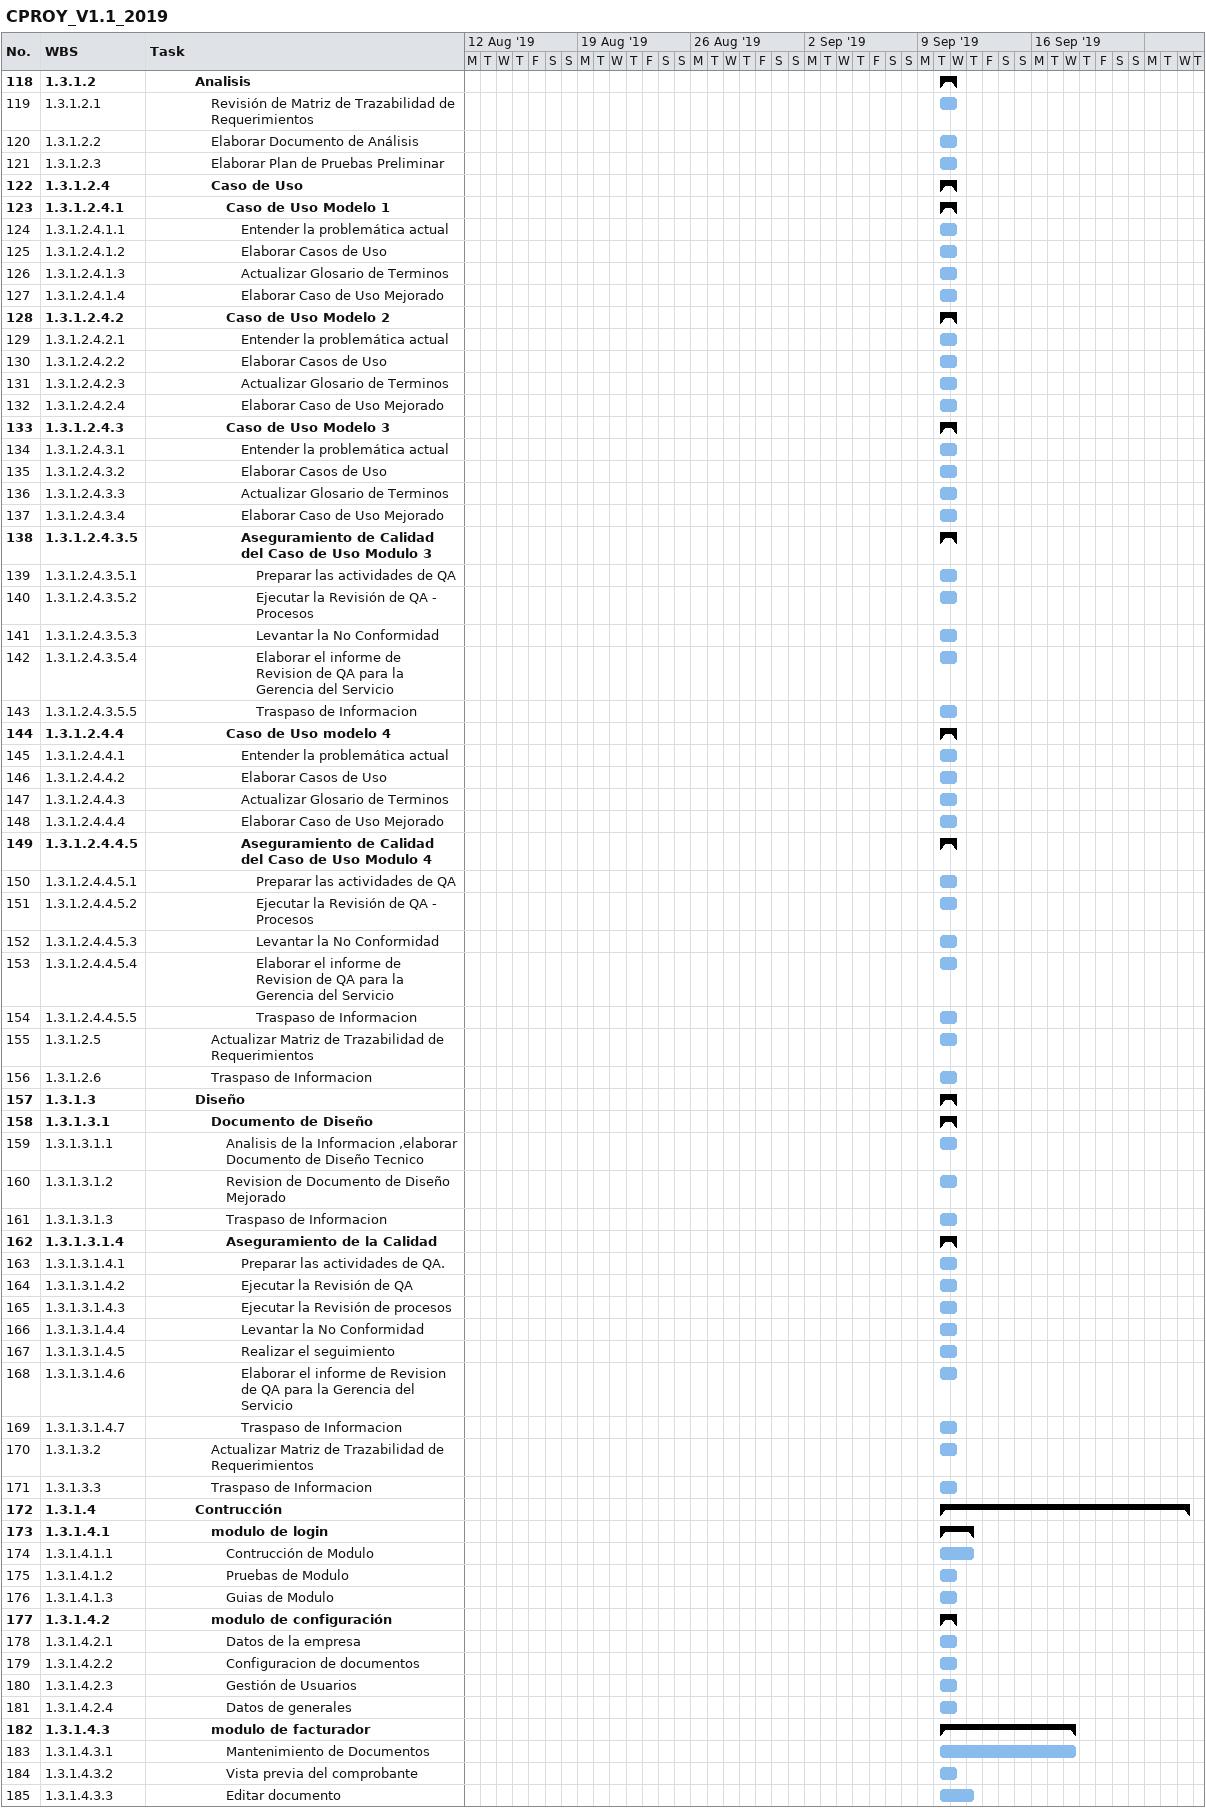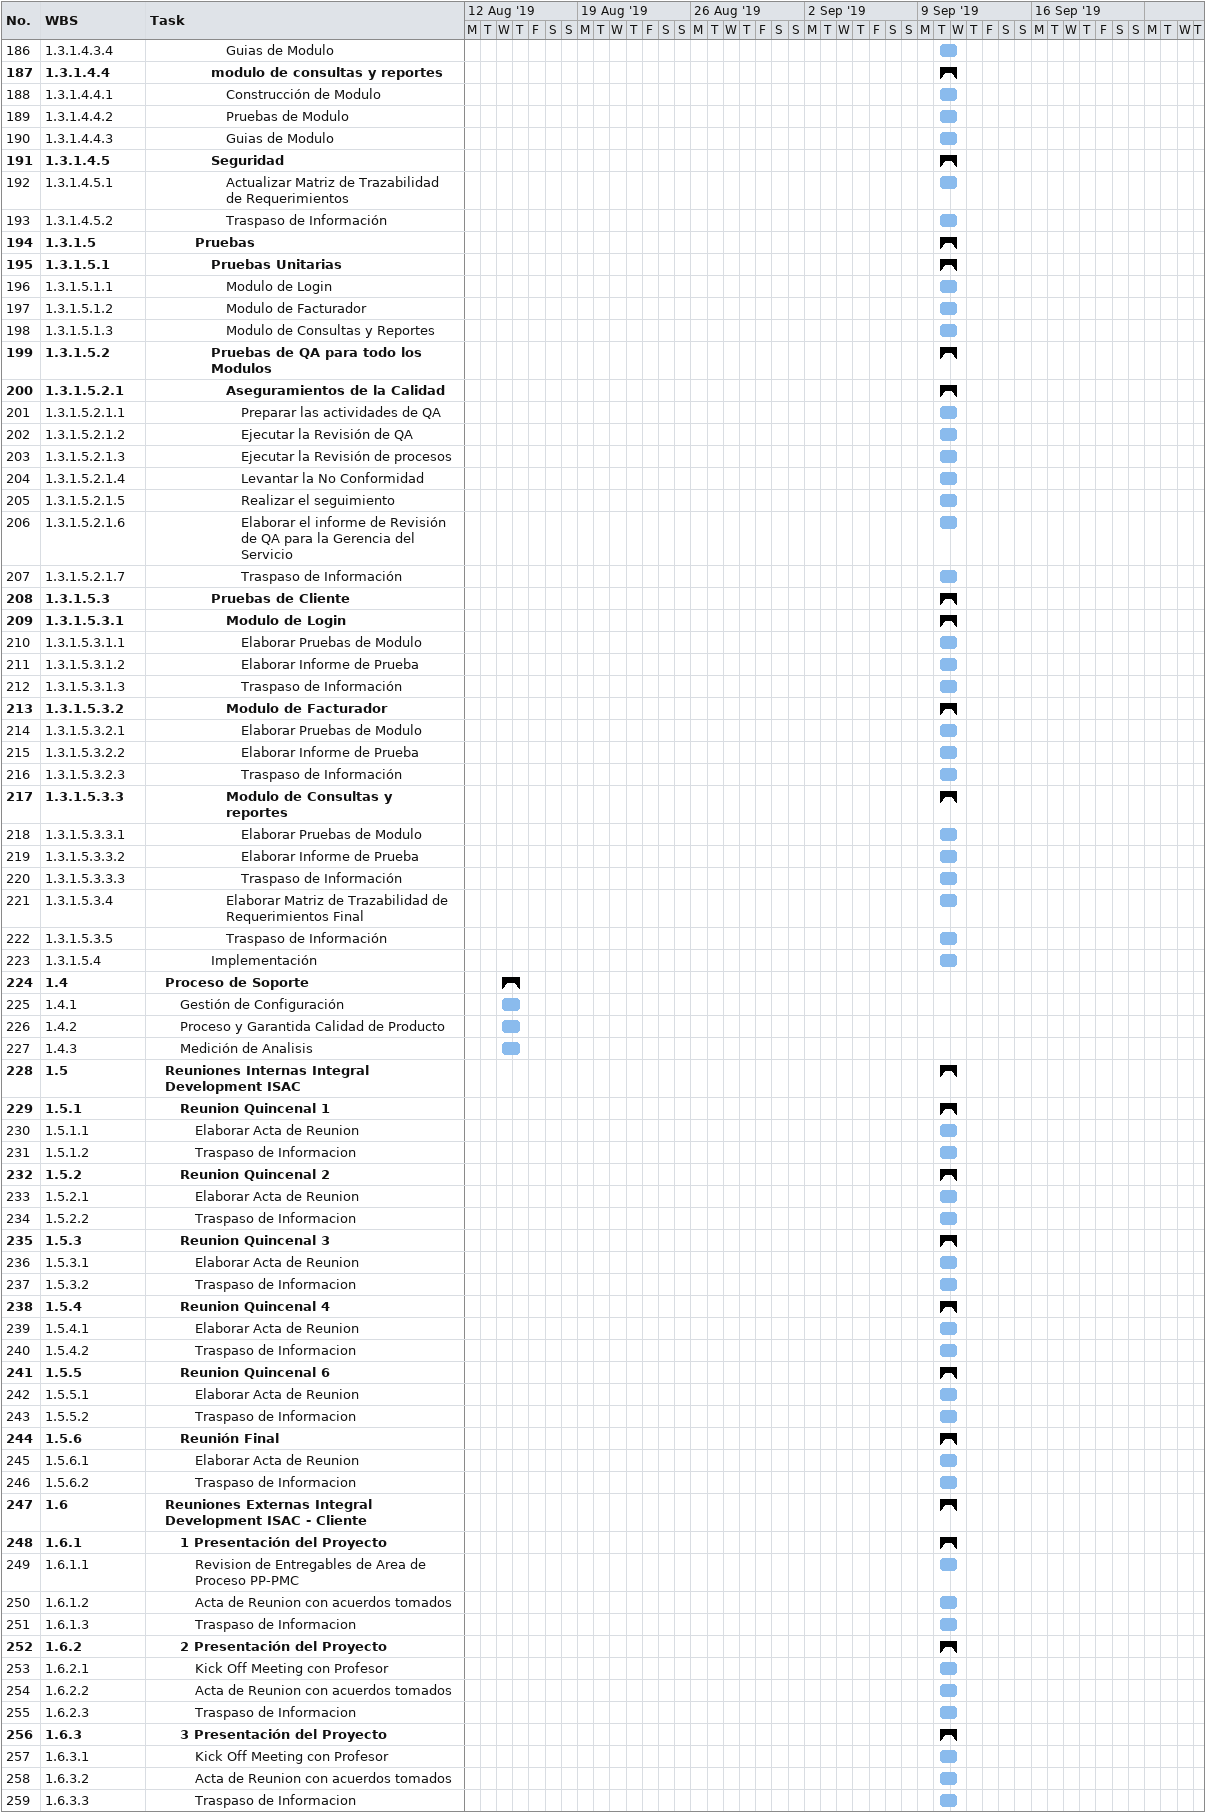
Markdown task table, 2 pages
CPROY_V1.1_2019

| ID | WBS | Task | Start | Finish |
|---|---|---|---|---|
| 118 | 1.3.1.2 | **Analisis** | 2019-09-10 | 2019-09-11 |
| 119 | 1.3.1.2.1 | Revisión de Matriz de Trazabilidad de Requerimientos | 2019-09-10 | 2019-09-11 |
| 120 | 1.3.1.2.2 | Elaborar Documento de Análisis | 2019-09-10 | 2019-09-11 |
| 121 | 1.3.1.2.3 | Elaborar Plan de Pruebas Preliminar | 2019-09-10 | 2019-09-11 |
| 122 | 1.3.1.2.4 | **Caso de Uso** | 2019-09-10 | 2019-09-11 |
| 123 | 1.3.1.2.4.1 | **Caso de Uso Modelo 1** | 2019-09-10 | 2019-09-11 |
| 124 | 1.3.1.2.4.1.1 | Entender la problemática actual | 2019-09-10 | 2019-09-11 |
| 125 | 1.3.1.2.4.1.2 | Elaborar Casos de Uso | 2019-09-10 | 2019-09-11 |
| 126 | 1.3.1.2.4.1.3 | Actualizar Glosario de Terminos | 2019-09-10 | 2019-09-11 |
| 127 | 1.3.1.2.4.1.4 | Elaborar Caso de Uso Mejorado | 2019-09-10 | 2019-09-11 |
| 128 | 1.3.1.2.4.2 | **Caso de Uso Modelo 2** | 2019-09-10 | 2019-09-11 |
| 129 | 1.3.1.2.4.2.1 | Entender la problemática actual | 2019-09-10 | 2019-09-11 |
| 130 | 1.3.1.2.4.2.2 | Elaborar Casos de Uso | 2019-09-10 | 2019-09-11 |
| 131 | 1.3.1.2.4.2.3 | Actualizar Glosario de Terminos | 2019-09-10 | 2019-09-11 |
| 132 | 1.3.1.2.4.2.4 | Elaborar Caso de Uso Mejorado | 2019-09-10 | 2019-09-11 |
| 133 | 1.3.1.2.4.3 | **Caso de Uso Modelo 3** | 2019-09-10 | 2019-09-11 |
| 134 | 1.3.1.2.4.3.1 | Entender la problemática actual | 2019-09-10 | 2019-09-11 |
| 135 | 1.3.1.2.4.3.2 | Elaborar Casos de Uso | 2019-09-10 | 2019-09-11 |
| 136 | 1.3.1.2.4.3.3 | Actualizar Glosario de Terminos | 2019-09-10 | 2019-09-11 |
| 137 | 1.3.1.2.4.3.4 | Elaborar Caso de Uso Mejorado | 2019-09-10 | 2019-09-11 |
| 138 | 1.3.1.2.4.3.5 | **Aseguramiento de Calidad del Caso de Uso Modulo 3** | 2019-09-10 | 2019-09-11 |
| 139 | 1.3.1.2.4.3.5.1 | Preparar las actividades de QA | 2019-09-10 | 2019-09-11 |
| 140 | 1.3.1.2.4.3.5.2 | Ejecutar la Revisión de QA - Procesos | 2019-09-10 | 2019-09-11 |
| 141 | 1.3.1.2.4.3.5.3 | Levantar la No Conformidad | 2019-09-10 | 2019-09-11 |
| 142 | 1.3.1.2.4.3.5.4 | Elaborar el informe de Revision de QA para la Gerencia del Servicio | 2019-09-10 | 2019-09-11 |
| 143 | 1.3.1.2.4.3.5.5 | Traspaso de Informacion | 2019-09-10 | 2019-09-11 |
| 144 | 1.3.1.2.4.4 | **Caso de Uso modelo 4** | 2019-09-10 | 2019-09-11 |
| 145 | 1.3.1.2.4.4.1 | Entender la problemática actual | 2019-09-10 | 2019-09-11 |
| 146 | 1.3.1.2.4.4.2 | Elaborar Casos de Uso | 2019-09-10 | 2019-09-11 |
| 147 | 1.3.1.2.4.4.3 | Actualizar Glosario de Terminos | 2019-09-10 | 2019-09-11 |
| 148 | 1.3.1.2.4.4.4 | Elaborar Caso de Uso Mejorado | 2019-09-10 | 2019-09-11 |
| 149 | 1.3.1.2.4.4.5 | **Aseguramiento de Calidad del Caso de Uso Modulo 4** | 2019-09-10 | 2019-09-11 |
| 150 | 1.3.1.2.4.4.5.1 | Preparar las actividades de QA | 2019-09-10 | 2019-09-11 |
| 151 | 1.3.1.2.4.4.5.2 | Ejecutar la Revisión de QA - Procesos | 2019-09-10 | 2019-09-11 |
| 152 | 1.3.1.2.4.4.5.3 | Levantar la No Conformidad | 2019-09-10 | 2019-09-11 |
| 153 | 1.3.1.2.4.4.5.4 | Elaborar el informe de Revision de QA para la Gerencia del Servicio | 2019-09-10 | 2019-09-11 |
| 154 | 1.3.1.2.4.4.5.5 | Traspaso de Informacion | 2019-09-10 | 2019-09-11 |
| 155 | 1.3.1.2.5 | Actualizar Matriz de Trazabilidad de Requerimientos | 2019-09-10 | 2019-09-11 |
| 156 | 1.3.1.2.6 | Traspaso de Informacion | 2019-09-10 | 2019-09-11 |
| 157 | 1.3.1.3 | **Diseño** | 2019-09-10 | 2019-09-11 |
| 158 | 1.3.1.3.1 | **Documento de Diseño** | 2019-09-10 | 2019-09-11 |
| 159 | 1.3.1.3.1.1 | Analisis de la Informacion ,elaborar Documento de Diseño Tecnico | 2019-09-10 | 2019-09-11 |
| 160 | 1.3.1.3.1.2 | Revision de Documento de Diseño Mejorado | 2019-09-10 | 2019-09-11 |
| 161 | 1.3.1.3.1.3 | Traspaso de Informacion | 2019-09-10 | 2019-09-11 |
| 162 | 1.3.1.3.1.4 | **Aseguramiento de la Calidad** | 2019-09-10 | 2019-09-11 |
| 163 | 1.3.1.3.1.4.1 | Preparar las actividades de QA. | 2019-09-10 | 2019-09-11 |
| 164 | 1.3.1.3.1.4.2 | Ejecutar la Revisión de QA | 2019-09-10 | 2019-09-11 |
| 165 | 1.3.1.3.1.4.3 | Ejecutar la Revisión de procesos | 2019-09-10 | 2019-09-11 |
| 166 | 1.3.1.3.1.4.4 | Levantar la No Conformidad | 2019-09-10 | 2019-09-11 |
| 167 | 1.3.1.3.1.4.5 | Realizar el seguimiento | 2019-09-10 | 2019-09-11 |
| 168 | 1.3.1.3.1.4.6 | Elaborar el informe de Revision de QA para la Gerencia del Servicio | 2019-09-10 | 2019-09-11 |
| 169 | 1.3.1.3.1.4.7 | Traspaso de Informacion | 2019-09-10 | 2019-09-11 |
| 170 | 1.3.1.3.2 | Actualizar Matriz de Trazabilidad de Requerimientos | 2019-09-10 | 2019-09-11 |
| 171 | 1.3.1.3.3 | Traspaso de Informacion | 2019-09-10 | 2019-09-11 |
| 172 | 1.3.1.4 | **Contrucción** | 2019-09-10 | 2019-09-25 |
| 173 | 1.3.1.4.1 | **modulo de login** | 2019-09-10 | 2019-09-12 |
| 174 | 1.3.1.4.1.1 | Contrucción de Modulo | 2019-09-10 | 2019-09-12 |
| 175 | 1.3.1.4.1.2 | Pruebas de Modulo | 2019-09-10 | 2019-09-11 |
| 176 | 1.3.1.4.1.3 | Guias de Modulo | 2019-09-10 | 2019-09-11 |
| 177 | 1.3.1.4.2 | **modulo de configuración** | 2019-09-10 | 2019-09-11 |
| 178 | 1.3.1.4.2.1 | Datos de la empresa | 2019-09-10 | 2019-09-11 |
| 179 | 1.3.1.4.2.2 | Configuracion de documentos | 2019-09-10 | 2019-09-11 |
| 180 | 1.3.1.4.2.3 | Gestión de Usuarios | 2019-09-10 | 2019-09-11 |
| 181 | 1.3.1.4.2.4 | Datos de generales | 2019-09-10 | 2019-09-11 |
| 182 | 1.3.1.4.3 | **modulo de facturador** | 2019-09-10 | 2019-09-18 |
| 183 | 1.3.1.4.3.1 | Mantenimiento de Documentos | 2019-09-10 | 2019-09-18 |
| 184 | 1.3.1.4.3.2 | Vista previa del comprobante | 2019-09-10 | 2019-09-11 |
| 185 | 1.3.1.4.3.3 | Editar documento | 2019-09-10 | 2019-09-12 |
| 186 | 1.3.1.4.3.4 | Guias de Modulo | 2019-09-10 | 2019-09-11 |
| 187 | 1.3.1.4.4 | **modulo de consultas y reportes** | 2019-09-10 | 2019-09-11 |
| 188 | 1.3.1.4.4.1 | Construcción de Modulo | 2019-09-10 | 2019-09-11 |
| 189 | 1.3.1.4.4.2 | Pruebas de Modulo | 2019-09-10 | 2019-09-11 |
| 190 | 1.3.1.4.4.3 | Guias de Modulo | 2019-09-10 | 2019-09-11 |
| 191 | 1.3.1.4.5 | **Seguridad** | 2019-09-10 | 2019-09-11 |
| 192 | 1.3.1.4.5.1 | Actualizar Matriz de Trazabilidad de Requerimientos | 2019-09-10 | 2019-09-11 |
| 193 | 1.3.1.4.5.2 | Traspaso de Información | 2019-09-10 | 2019-09-11 |
| 194 | 1.3.1.5 | **Pruebas** | 2019-09-10 | 2019-09-11 |
| 195 | 1.3.1.5.1 | **Pruebas Unitarias** | 2019-09-10 | 2019-09-11 |
| 196 | 1.3.1.5.1.1 | Modulo de Login | 2019-09-10 | 2019-09-11 |
| 197 | 1.3.1.5.1.2 | Modulo de Facturador | 2019-09-10 | 2019-09-11 |
| 198 | 1.3.1.5.1.3 | Modulo de Consultas y Reportes | 2019-09-10 | 2019-09-11 |
| 199 | 1.3.1.5.2 | **Pruebas de QA para todo los Modulos** | 2019-09-10 | 2019-09-11 |
| 200 | 1.3.1.5.2.1 | **Aseguramientos de la Calidad** | 2019-09-10 | 2019-09-11 |
| 201 | 1.3.1.5.2.1.1 | Preparar las actividades de QA | 2019-09-10 | 2019-09-11 |
| 202 | 1.3.1.5.2.1.2 | Ejecutar la Revisión de QA | 2019-09-10 | 2019-09-11 |
| 203 | 1.3.1.5.2.1.3 | Ejecutar la Revisión de procesos | 2019-09-10 | 2019-09-11 |
| 204 | 1.3.1.5.2.1.4 | Levantar la No Conformidad | 2019-09-10 | 2019-09-11 |
| 205 | 1.3.1.5.2.1.5 | Realizar el seguimiento | 2019-09-10 | 2019-09-11 |
| 206 | 1.3.1.5.2.1.6 | Elaborar el informe de Revisión de QA para la Gerencia del Servicio | 2019-09-10 | 2019-09-11 |
| 207 | 1.3.1.5.2.1.7 | Traspaso de Información | 2019-09-10 | 2019-09-11 |
| 208 | 1.3.1.5.3 | **Pruebas de Cliente** | 2019-09-10 | 2019-09-11 |
| 209 | 1.3.1.5.3.1 | **Modulo de Login** | 2019-09-10 | 2019-09-11 |
| 210 | 1.3.1.5.3.1.1 | Elaborar Pruebas de Modulo | 2019-09-10 | 2019-09-11 |
| 211 | 1.3.1.5.3.1.2 | Elaborar Informe de Prueba | 2019-09-10 | 2019-09-11 |
| 212 | 1.3.1.5.3.1.3 | Traspaso de Información | 2019-09-10 | 2019-09-11 |
| 213 | 1.3.1.5.3.2 | **Modulo de Facturador** | 2019-09-10 | 2019-09-11 |
| 214 | 1.3.1.5.3.2.1 | Elaborar Pruebas de Modulo | 2019-09-10 | 2019-09-11 |
| 215 | 1.3.1.5.3.2.2 | Elaborar Informe de Prueba | 2019-09-10 | 2019-09-11 |
| 216 | 1.3.1.5.3.2.3 | Traspaso de Información | 2019-09-10 | 2019-09-11 |
| 217 | 1.3.1.5.3.3 | **Modulo de Consultas y reportes** | 2019-09-10 | 2019-09-11 |
| 218 | 1.3.1.5.3.3.1 | Elaborar Pruebas de Modulo | 2019-09-10 | 2019-09-11 |
| 219 | 1.3.1.5.3.3.2 | Elaborar Informe de Prueba | 2019-09-10 | 2019-09-11 |
| 220 | 1.3.1.5.3.3.3 | Traspaso de Información | 2019-09-10 | 2019-09-11 |
| 221 | 1.3.1.5.3.4 | Elaborar Matriz de Trazabilidad de Requerimientos Final | 2019-09-10 | 2019-09-11 |
| 222 | 1.3.1.5.3.5 | Traspaso de Información | 2019-09-10 | 2019-09-11 |
| 223 | 1.3.1.5.4 | Implementación | 2019-09-10 | 2019-09-11 |
| 224 | 1.4 | **Proceso de Soporte** | 2019-08-14 | 2019-08-15 |
| 225 | 1.4.1 | Gestión de Configuración | 2019-08-14 | 2019-08-15 |
| 226 | 1.4.2 | Proceso y Garantida Calidad de Producto | 2019-08-14 | 2019-08-15 |
| 227 | 1.4.3 | Medición de Analisis | 2019-08-14 | 2019-08-15 |
| 228 | 1.5 | **Reuniones Internas Integral Development ISAC** | 2019-09-10 | 2019-09-11 |
| 229 | 1.5.1 | **Reunion Quincenal 1** | 2019-09-10 | 2019-09-11 |
| 230 | 1.5.1.1 | Elaborar Acta de Reunion | 2019-09-10 | 2019-09-11 |
| 231 | 1.5.1.2 | Traspaso de Informacion | 2019-09-10 | 2019-09-11 |
| 232 | 1.5.2 | **Reunion Quincenal 2** | 2019-09-10 | 2019-09-11 |
| 233 | 1.5.2.1 | Elaborar Acta de Reunion | 2019-09-10 | 2019-09-11 |
| 234 | 1.5.2.2 | Traspaso de Informacion | 2019-09-10 | 2019-09-11 |
| 235 | 1.5.3 | **Reunion Quincenal 3** | 2019-09-10 | 2019-09-11 |
| 236 | 1.5.3.1 | Elaborar Acta de Reunion | 2019-09-10 | 2019-09-11 |
| 237 | 1.5.3.2 | Traspaso de Informacion | 2019-09-10 | 2019-09-11 |
| 238 | 1.5.4 | **Reunion Quincenal 4** | 2019-09-10 | 2019-09-11 |
| 239 | 1.5.4.1 | Elaborar Acta de Reunion | 2019-09-10 | 2019-09-11 |
| 240 | 1.5.4.2 | Traspaso de Informacion | 2019-09-10 | 2019-09-11 |
| 241 | 1.5.5 | **Reunion Quincenal 6** | 2019-09-10 | 2019-09-11 |
| 242 | 1.5.5.1 | Elaborar Acta de Reunion | 2019-09-10 | 2019-09-11 |
| 243 | 1.5.5.2 | Traspaso de Informacion | 2019-09-10 | 2019-09-11 |
| 244 | 1.5.6 | **Reunión Final** | 2019-09-10 | 2019-09-11 |
| 245 | 1.5.6.1 | Elaborar Acta de Reunion | 2019-09-10 | 2019-09-11 |
| 246 | 1.5.6.2 | Traspaso de Informacion | 2019-09-10 | 2019-09-11 |
| 247 | 1.6 | **Reuniones Externas Integral Development ISAC - Cliente** | 2019-09-10 | 2019-09-11 |
| 248 | 1.6.1 | **1 Presentación del Proyecto** | 2019-09-10 | 2019-09-11 |
| 249 | 1.6.1.1 | Revision de Entregables de Area de Proceso PP-PMC | 2019-09-10 | 2019-09-11 |
| 250 | 1.6.1.2 | Acta de Reunion con acuerdos tomados | 2019-09-10 | 2019-09-11 |
| 251 | 1.6.1.3 | Traspaso de Informacion | 2019-09-10 | 2019-09-11 |
| 252 | 1.6.2 | **2 Presentación del Proyecto** | 2019-09-10 | 2019-09-11 |
| 253 | 1.6.2.1 | Kick Off Meeting con Profesor | 2019-09-10 | 2019-09-11 |
| 254 | 1.6.2.2 | Acta de Reunion con acuerdos tomados | 2019-09-10 | 2019-09-11 |
| 255 | 1.6.2.3 | Traspaso de Informacion | 2019-09-10 | 2019-09-11 |
| 256 | 1.6.3 | **3 Presentación del Proyecto** | 2019-09-10 | 2019-09-11 |
| 257 | 1.6.3.1 | Kick Off Meeting con Profesor | 2019-09-10 | 2019-09-11 |
| 258 | 1.6.3.2 | Acta de Reunion con acuerdos tomados | 2019-09-10 | 2019-09-11 |
| 259 | 1.6.3.3 | Traspaso de Informacion | 2019-09-10 | 2019-09-11 |
